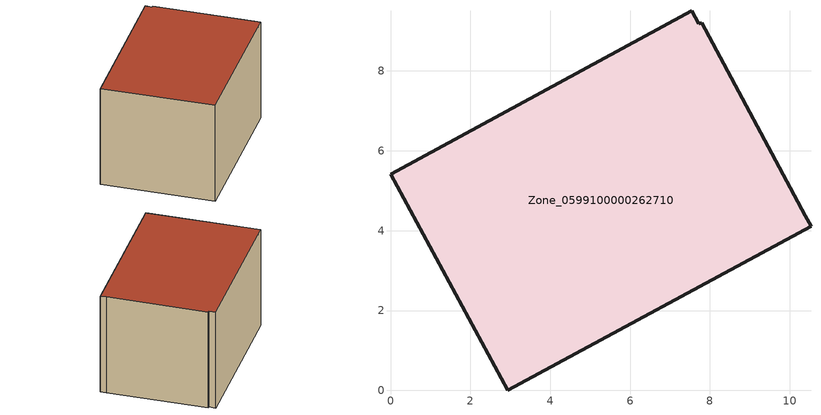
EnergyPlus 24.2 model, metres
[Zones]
Zone_0599100000262710
 floor ground (C_G): 7.72,9.18 7.8,9.21 10.38,4.38 10.53,4.11 2.93,0 0,5.42 7.54,9.51 z0
 wall outside (C_F): 10.53,4.11 10.38,4.38 7.8,9.21 7.72,9.18 7.54,9.51 0,5.42 2.93,0 10.53,4.11 z0:5.76
 roof outside (C_R): 7.8,9.21 7.72,9.18 7.54,9.51 0,5.42 2.93,0 10.53,4.11 10.38,4.38 z5.76
[BUILDING]
Pand.0599100000262710: North Axis=0; Terrain=City; Loads Convergence Tolerance Value=0.04; Temperature Convergence Tolerance Value=0.4; Solar Distribution=FullExterior; Maximum Number of Warmup Days=25; Minimum Number of Warmup Days=1
[Site:Location]
Rotterdam.The.Hague.AP_ZH_NLD Design_Conditions: Latitude=51.96; Longitude=4.45; Time Zone=1; Elevation=-4.5
[SITE:GROUNDTEMPERATURE:BUILDINGSURFACE]
18, 18, 18, 18, 18, 18, 18, 18, 18, 18, 18, 18
[MATERIAL] Thermal Absorptance=0.9; Solar Absorptance=0.7; Visible Absorptance=0.7
Name | Roughness | Thickness | Conductivity | Density | Specific Heat
G.TC.1946-1964 | MediumSmooth | 0.15 | 1 | 540 | 1210
F.TC.1946-1964 | Rough | 0.3 | 0.857143 | 1920 | 840
R.TC.1946-1964 | MediumRough | 0.2 | 0.235294 | 1500 | 1000
[CONSTRUCTION]
C_G: G.TC.1946-1964
C_F: F.TC.1946-1964
C_R: R.TC.1946-1964
[ZONE]
Zone_0599100000262710: Type=1; Multiplier=1; Ceiling Height=Autocalculate; Volume=Autocalculate; Floor Area=autocalculate; Part of Total Floor Area=Yes
[ZONEINFILTRATION:DESIGNFLOWRATE]
Infil_Zone_0599100000262710: Zone or ZoneList or Space or SpaceList=Zone_0599100000262710; Schedule=AlwaysOn; Design Flow Rate Calculation Method=Flow/Area; Flow Rate per Floor Area=0.003; Constant Term Coefficient=1; Temperature Term Coefficient=0; Velocity Term Coefficient=0; Velocity Squared Term Coefficient=0
[HVACTEMPLATE:ZONE:IDEALLOADSAIRSYSTEM]
Zone_0599100000262710: Maximum Heating Supply Air Temperature=50; Minimum Cooling Supply Air Temperature=13; Maximum Heating Supply Air Humidity Ratio=0.0156; Minimum Cooling Supply Air Humidity Ratio=0.0077; Heating Limit=NoLimit; Cooling Limit=NoLimit; Dehumidification Control Type=ConstantSensibleHeatRatio; Cooling Sensible Heat Ratio=0.7; Dehumidification Setpoint=60; Humidification Control Type=None; Humidification Setpoint=30; Outdoor Air Method=None; Outdoor Air Flow Rate per Person=0.00944; Outdoor Air Flow Rate per Zone Floor Area=0; Outdoor Air Flow Rate per Zone=0; Demand Controlled Ventilation Type=None; Outdoor Air Economizer Type=NoEconomizer; Heat Recovery Type=None; Sensible Heat Recovery Effectiveness=0.7; Latent Heat Recovery Effectiveness=0.65
[ZONECONTROL:THERMOSTAT]
ThermostatControl_Zone_0599100000262710: Zone or ZoneList=Zone_0599100000262710; Control Type Schedule=DualSetpointControlType; Control 1=Thermostat_Zone_0599100000262710; Temperature Difference Between Cutout And Setpoint=0
[THERMOSTATSETPOINT:DUALSETPOINT]
Thermostat_Zone_0599100000262710: Heating Setpoint Temperature Schedule=HeatingSetpoint_Zone_0599100000262710; Cooling Setpoint Temperature Schedule=CoolingSetpoint_Zone_0599100000262710
[SCHEDULE:COMPACT]
HeatingSetpoint_Zone_0599100000262710: Through: 12/31, For: AllDays, Until: 24:00, 21
CoolingSetpoint_Zone_0599100000262710: Through: 12/31, For: AllDays, Until: 24:00, 24
DualSetpointControlType: Through: 12/31, For: AllDays, Until: 24:00, 4
AlwaysOn: Through: 12/31, For: AllDays, Until: 24:00, 1
